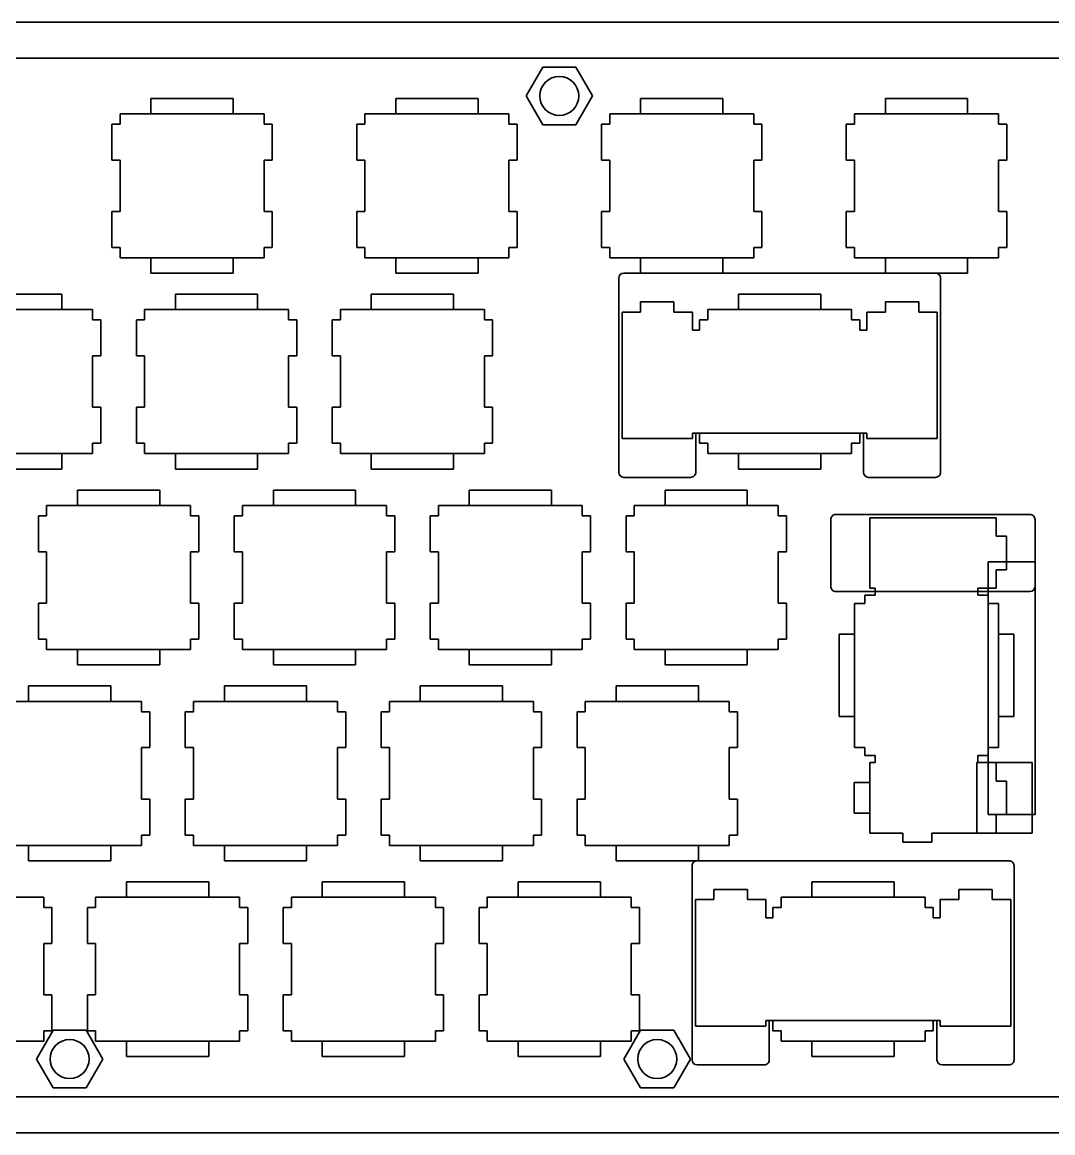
# Model space of a CAD drawing. Extents: x 27 to 393, y 94 to 203.
# Drawn here: x 219.7 to 319.9, y 94.5 to 202.5 of the extents above; entities that cross this region are included whole.
import ezdxf

# ---------------------------------------------------------------- set-up
doc = ezdxf.new("R2010")
doc.units = 0

msp = doc.modelspace()

# ---------------------------------------------------------------- linework, layer by layer
at = {"color": 7, "lineweight": 35}
for p, q in [((31.406002, 202.5065), (388.593994, 202.5065)), ((389.093994, 199.0065), (30.906002, 199.0065)), ((308.498993, 178.100494), (278.187012, 178.100494)), ((313.637054, 125.444504), (313.637054, 150.018707)), ((318.179993, 125.444504), (318.179993, 150.018707)), ((315.643005, 120.9505), (285.330994, 120.9505)), ((30.906002, 97.9935), (389.093994, 97.9935)), ((388.593994, 94.4935), (213.317001, 94.4935))]:
    msp.add_line(p, q, dxfattribs=at)
at = {"color": 7, "lineweight": 35, "ltscale": 0.080829}
for p, q in [((270.29541, 198.1315), (268.678833, 195.331497)), ((273.528564, 198.1315), (270.29541, 198.1315)), ((275.145172, 195.331497), (273.528564, 198.1315)), ((268.678833, 195.331497), (270.29541, 192.531494)), ((273.528564, 192.531494), (275.145172, 195.331497)), ((270.29541, 192.531494), (273.528564, 192.531494)), ((222.670425, 104.468498), (221.053848, 101.668503)), ((225.90358, 104.468498), (222.670425, 104.468498)), ((227.520172, 101.668503), (225.90358, 104.468498)), ((279.820404, 104.468498), (278.203827, 101.668503)), ((284.670166, 101.668503), (283.053589, 104.468498)), ((221.053848, 101.668503), (222.670425, 98.8685)), ((225.90358, 98.8685), (227.520172, 101.668503)), ((278.203827, 101.668503), (279.820404, 98.8685)), ((283.053589, 98.8685), (284.670166, 101.668503)), ((222.670425, 98.8685), (225.90358, 98.8685))]:
    msp.add_line(p, q, dxfattribs=at)
at = {"color": 7, "lineweight": 35, "ltscale": 0.2}
for p, q in [((232.193008, 195.100494), (240.193008, 195.100494)), ((256.005005, 195.100494), (264.005005, 195.100494)), ((303.628998, 195.100494), (311.628998, 195.100494)), ((240.193008, 178.100494), (232.193008, 178.100494)), ((264.005005, 178.100494), (256.005005, 178.100494)), ((311.628998, 178.100494), (303.628998, 178.100494)), ((215.524002, 176.050507), (223.524002, 176.050507)), ((234.574005, 176.050507), (242.574005, 176.050507)), ((253.624008, 176.050507), (261.623993, 176.050507)), ((289.343018, 176.050507), (297.343018, 176.050507)), ((234.574005, 174.550507), (242.574005, 174.550507)), ((253.624008, 174.550507), (261.623993, 174.550507)), ((215.524002, 160.550507), (223.524002, 160.550507)), ((234.574005, 160.550507), (242.574005, 160.550507)), ((253.624008, 160.550507), (261.623993, 160.550507)), ((223.524002, 159.050507), (215.524002, 159.050507)), ((242.574005, 159.050507), (234.574005, 159.050507)), ((261.623993, 159.050507), (253.624008, 159.050507)), ((297.343018, 159.050507), (289.343018, 159.050507)), ((225.050003, 157.000504), (233.050003, 157.000504)), ((244.100006, 157.000504), (252.100006, 157.000504)), ((263.149994, 157.000504), (271.149994, 157.000504)), ((282.200012, 157.000504), (290.200012, 157.000504)), ((225.050003, 155.500504), (233.050003, 155.500504)), ((244.100006, 155.500504), (252.100006, 155.500504)), ((263.149994, 155.500504), (271.149994, 155.500504)), ((282.200012, 155.500504), (290.200012, 155.500504)), ((299.130005, 134.975494), (299.130005, 142.975494)), ((225.050003, 141.500504), (233.050003, 141.500504)), ((244.100006, 141.500504), (252.100006, 141.500504)), ((263.149994, 141.500504), (271.149994, 141.500504)), ((282.200012, 141.500504), (290.200012, 141.500504)), ((233.050003, 140.000504), (225.050003, 140.000504)), ((252.100006, 140.000504), (244.100006, 140.000504)), ((271.149994, 140.000504), (263.149994, 140.000504)), ((290.200012, 140.000504), (282.200012, 140.000504)), ((220.287003, 137.9505), (228.287003, 137.9505)), ((239.337006, 137.9505), (247.337006, 137.9505)), ((258.386993, 137.9505), (266.386993, 137.9505)), ((277.437012, 137.9505), (285.437012, 137.9505)), ((220.287003, 136.4505), (228.287003, 136.4505)), ((239.337006, 136.4505), (247.337006, 136.4505)), ((258.386993, 136.4505), (266.386993, 136.4505)), ((277.437012, 136.4505), (285.437012, 136.4505)), ((220.287003, 122.4505), (228.287003, 122.4505)), ((239.337006, 122.4505), (247.337006, 122.4505)), ((258.386993, 122.4505), (266.386993, 122.4505)), ((228.287003, 120.9505), (220.287003, 120.9505)), ((247.337006, 120.9505), (239.337006, 120.9505)), ((266.386993, 120.9505), (258.386993, 120.9505)), ((285.437012, 120.9505), (277.437012, 120.9505)), ((229.812012, 118.900497), (237.812012, 118.900497)), ((248.862, 118.900497), (256.862, 118.900497)), ((267.911987, 118.900497), (275.911987, 118.900497)), ((296.487, 118.900497), (304.487, 118.900497)), ((229.812012, 117.400497), (237.812012, 117.400497)), ((248.862, 117.400497), (256.862, 117.400497)), ((267.911987, 117.400497), (275.911987, 117.400497)), ((229.812012, 103.400497), (237.812012, 103.400497)), ((248.862, 103.400497), (256.862, 103.400497)), ((267.911987, 103.400497), (275.911987, 103.400497)), ((237.812012, 101.900497), (229.812012, 101.900497)), ((256.862, 101.900497), (248.862, 101.900497)), ((275.911987, 101.900497), (267.911987, 101.900497)), ((304.487, 101.900497), (296.487, 101.900497))]:
    msp.add_line(p, q, dxfattribs=at)
at = {"color": 7, "lineweight": 35, "ltscale": 0.0375}
for p, q in [((232.193008, 195.100494), (232.193008, 193.600494)), ((240.193008, 195.100494), (240.193008, 193.600494)), ((256.005005, 195.100494), (256.005005, 193.600494)), ((264.005005, 195.100494), (264.005005, 193.600494)), ((279.816986, 195.100494), (279.816986, 193.600494)), ((287.817017, 195.100494), (287.817017, 193.600494)), ((303.628998, 195.100494), (303.628998, 193.600494)), ((311.628998, 195.100494), (311.628998, 193.600494)), ((232.193008, 178.100494), (232.193008, 179.600494)), ((240.193008, 178.100494), (240.193008, 179.600494)), ((256.005005, 178.100494), (256.005005, 179.600494)), ((264.005005, 178.100494), (264.005005, 179.600494)), ((279.816986, 178.100494), (279.816986, 179.600494)), ((287.817017, 178.100494), (287.817017, 179.600494)), ((303.628998, 178.100494), (303.628998, 179.600494)), ((311.628998, 178.100494), (311.628998, 179.600494)), ((223.524002, 176.050507), (223.524002, 174.550507)), ((234.574005, 176.050507), (234.574005, 174.550507)), ((242.574005, 176.050507), (242.574005, 174.550507)), ((253.624008, 176.050507), (253.624008, 174.550507)), ((261.623993, 176.050507), (261.623993, 174.550507)), ((289.343018, 176.050507), (289.343018, 174.550507)), ((297.343018, 174.550507), (297.343018, 176.050507)), ((223.524002, 159.050507), (223.524002, 160.550507)), ((234.574005, 159.050507), (234.574005, 160.550507)), ((242.574005, 159.050507), (242.574005, 160.550507)), ((253.624008, 159.050507), (253.624008, 160.550507)), ((261.623993, 159.050507), (261.623993, 160.550507)), ((289.343018, 159.050507), (289.343018, 160.550507)), ((297.343018, 159.050507), (297.343018, 160.550507)), ((225.050003, 157.000504), (225.050003, 155.500504)), ((233.050003, 157.000504), (233.050003, 155.500504)), ((244.100006, 157.000504), (244.100006, 155.500504)), ((252.100006, 157.000504), (252.100006, 155.500504)), ((263.149994, 157.000504), (263.149994, 155.500504)), ((271.149994, 157.000504), (271.149994, 155.500504)), ((282.200012, 157.000504), (282.200012, 155.500504)), ((290.200012, 157.000504), (290.200012, 155.500504)), ((300.630005, 142.975494), (299.130005, 142.975494)), ((314.630005, 142.975494), (316.130005, 142.975494)), ((225.050003, 140.000504), (225.050003, 141.500504)), ((233.050003, 140.000504), (233.050003, 141.500504)), ((244.100006, 140.000504), (244.100006, 141.500504)), ((252.100006, 140.000504), (252.100006, 141.500504)), ((263.149994, 140.000504), (263.149994, 141.500504)), ((271.149994, 140.000504), (271.149994, 141.500504)), ((282.200012, 140.000504), (282.200012, 141.500504)), ((290.200012, 140.000504), (290.200012, 141.500504)), ((220.287003, 137.9505), (220.287003, 136.4505)), ((228.287003, 137.9505), (228.287003, 136.4505)), ((239.337006, 137.9505), (239.337006, 136.4505)), ((247.337006, 137.9505), (247.337006, 136.4505)), ((258.386993, 137.9505), (258.386993, 136.4505)), ((266.386993, 137.9505), (266.386993, 136.4505)), ((277.437012, 137.9505), (277.437012, 136.4505)), ((285.437012, 137.9505), (285.437012, 136.4505)), ((300.630005, 134.975494), (299.130005, 134.975494)), ((314.630005, 134.975494), (316.130005, 134.975494)), ((300.600006, 128.569504), (302.100006, 128.569504)), ((302.100006, 125.569504), (300.600006, 125.569504)), ((220.287003, 120.9505), (220.287003, 122.4505)), ((228.287003, 120.9505), (228.287003, 122.4505)), ((239.337006, 120.9505), (239.337006, 122.4505)), ((247.337006, 120.9505), (247.337006, 122.4505)), ((258.386993, 120.9505), (258.386993, 122.4505)), ((266.386993, 120.9505), (266.386993, 122.4505)), ((277.437012, 120.9505), (277.437012, 122.4505)), ((285.437012, 120.9505), (285.437012, 122.4505)), ((229.812012, 118.900497), (229.812012, 117.400497)), ((237.812012, 118.900497), (237.812012, 117.400497)), ((248.862, 118.900497), (248.862, 117.400497)), ((256.862, 118.900497), (256.862, 117.400497)), ((267.911987, 118.900497), (267.911987, 117.400497)), ((275.911987, 118.900497), (275.911987, 117.400497)), ((296.487, 118.900497), (296.487, 117.400497)), ((304.487, 117.400497), (304.487, 118.900497)), ((229.812012, 101.900497), (229.812012, 103.400497)), ((237.812012, 101.900497), (237.812012, 103.400497)), ((248.862, 101.900497), (248.862, 103.400497)), ((256.862, 101.900497), (256.862, 103.400497)), ((267.911987, 101.900497), (267.911987, 103.400497)), ((275.911987, 101.900497), (275.911987, 103.400497)), ((296.487, 101.900497), (296.487, 103.400497)), ((304.487, 101.900497), (304.487, 103.400497))]:
    msp.add_line(p, q, dxfattribs=at)
at = {"color": 7, "lineweight": 35, "ltscale": 0.200001}
for p, q in [((279.816986, 195.100494), (287.817017, 195.100494)), ((287.817017, 178.100494), (279.816986, 178.100494))]:
    msp.add_line(p, q, dxfattribs=at)
at = {"color": 7, "lineweight": 35, "ltscale": 0.35}
for p, q in [((229.193008, 193.600494), (243.193008, 193.600494)), ((267.005005, 193.600494), (253.005005, 193.600494)), ((300.628998, 193.600494), (314.628998, 193.600494)), ((229.193008, 179.600494), (243.193008, 179.600494)), ((267.005005, 179.600494), (253.005005, 179.600494)), ((314.628998, 179.600494), (300.628998, 179.600494)), ((212.524002, 174.550507), (226.524002, 174.550507)), ((300.630005, 145.975494), (300.630005, 131.975494)), ((288.437012, 122.4505), (274.437012, 122.4505)), ((307.487, 117.400497), (293.487, 117.400497)), ((307.487, 103.400497), (293.487, 103.400497))]:
    msp.add_line(p, q, dxfattribs=at)
at = {"color": 7, "lineweight": 35, "ltscale": 0.025}
for p, q in [((229.193008, 193.600494), (229.193008, 192.600494)), ((243.193008, 193.600494), (243.193008, 192.600494)), ((253.005005, 193.600494), (253.005005, 192.600494)), ((267.005005, 193.600494), (267.005005, 192.600494)), ((276.816986, 193.600494), (276.816986, 192.600494)), ((290.817017, 193.600494), (290.817017, 192.600494)), ((300.628998, 193.600494), (300.628998, 192.600494)), ((314.628998, 193.600494), (314.628998, 192.600494)), ((229.193008, 179.600494), (229.193008, 180.600494)), ((243.193008, 179.600494), (243.193008, 180.600494)), ((253.005005, 179.600494), (253.005005, 180.600494)), ((267.005005, 179.600494), (267.005005, 180.600494)), ((276.816986, 179.600494), (276.816986, 180.600494)), ((290.817017, 179.600494), (290.817017, 180.600494)), ((300.628998, 179.600494), (300.628998, 180.600494)), ((314.628998, 179.600494), (314.628998, 180.600494)), ((226.524002, 174.550507), (226.524002, 173.550507)), ((231.574005, 174.550507), (231.574005, 173.550507)), ((245.574005, 174.550507), (245.574005, 173.550507)), ((250.624008, 174.550507), (250.624008, 173.550507)), ((264.623993, 174.550507), (264.623993, 173.550507)), ((286.342987, 174.550507), (286.342987, 173.550507)), ((300.343018, 173.550507), (300.343018, 174.550507)), ((285.542999, 172.550507), (285.542999, 173.550507)), ((301.143005, 172.550507), (301.143005, 173.550507)), ((285.542999, 161.550507), (285.542999, 162.550507)), ((301.143005, 161.550507), (301.143005, 162.550507)), ((226.524002, 160.550507), (226.524002, 161.550507)), ((231.574005, 160.550507), (231.574005, 161.550507)), ((245.574005, 160.550507), (245.574005, 161.550507)), ((250.624008, 160.550507), (250.624008, 161.550507)), ((264.623993, 160.550507), (264.623993, 161.550507)), ((286.342987, 160.550507), (286.342987, 161.550507)), ((300.343018, 160.550507), (300.343018, 161.550507)), ((222.050003, 155.500504), (222.050003, 154.500504)), ((236.050003, 155.500504), (236.050003, 154.500504)), ((241.100006, 155.500504), (241.100006, 154.500504)), ((255.100006, 155.500504), (255.100006, 154.500504)), ((260.149994, 155.500504), (260.149994, 154.500504)), ((274.149994, 155.500504), (274.149994, 154.500504)), ((279.200012, 155.500504), (279.200012, 154.500504)), ((293.200012, 155.500504), (293.200012, 154.500504)), ((300.630005, 145.975494), (301.630005, 145.975494)), ((301.630005, 146.775497), (302.630005, 146.775497)), ((312.630005, 146.775497), (313.630005, 146.775497)), ((314.630005, 145.975494), (313.630005, 145.975494)), ((222.050003, 141.500504), (222.050003, 142.500504)), ((236.050003, 141.500504), (236.050003, 142.500504)), ((241.100006, 141.500504), (241.100006, 142.500504)), ((255.100006, 141.500504), (255.100006, 142.500504)), ((260.149994, 141.500504), (260.149994, 142.500504)), ((274.149994, 141.500504), (274.149994, 142.500504)), ((279.200012, 141.500504), (279.200012, 142.500504)), ((293.200012, 141.500504), (293.200012, 142.500504)), ((231.287003, 136.4505), (231.287003, 135.4505)), ((236.337006, 136.4505), (236.337006, 135.4505)), ((250.337006, 136.4505), (250.337006, 135.4505)), ((255.387009, 136.4505), (255.387009, 135.4505)), ((269.386993, 136.4505), (269.386993, 135.4505)), ((274.437012, 136.4505), (274.437012, 135.4505)), ((288.437012, 136.4505), (288.437012, 135.4505)), ((300.630005, 131.975494), (301.630005, 131.975494)), ((313.630005, 131.975494), (314.630005, 131.975494)), ((301.630005, 131.175507), (302.630005, 131.175507)), ((312.630005, 131.175507), (313.630005, 131.175507)), ((231.287003, 122.4505), (231.287003, 123.4505)), ((236.337006, 122.4505), (236.337006, 123.4505)), ((250.337006, 122.4505), (250.337006, 123.4505)), ((255.387009, 122.4505), (255.387009, 123.4505)), ((269.386993, 122.4505), (269.386993, 123.4505)), ((274.437012, 122.4505), (274.437012, 123.4505)), ((288.437012, 122.4505), (288.437012, 123.4505)), ((221.762009, 117.400497), (221.762009, 116.400497)), ((226.812012, 117.400497), (226.812012, 116.400497)), ((240.812012, 117.400497), (240.812012, 116.400497)), ((245.862, 117.400497), (245.862, 116.400497)), ((259.862, 117.400497), (259.862, 116.400497)), ((264.911987, 117.400497), (264.911987, 116.400497)), ((278.911987, 117.400497), (278.911987, 116.400497)), ((293.487, 117.400497), (293.487, 116.400497)), ((307.487, 116.400497), (307.487, 117.400497)), ((292.687012, 115.400497), (292.687012, 116.400497)), ((308.287018, 115.400497), (308.287018, 116.400497)), ((292.687012, 104.400497), (292.687012, 105.400497)), ((308.287018, 104.400497), (308.287018, 105.400497)), ((221.762009, 103.400497), (221.762009, 104.400497)), ((226.812012, 103.400497), (226.812012, 104.400497)), ((240.812012, 103.400497), (240.812012, 104.400497)), ((245.862, 103.400497), (245.862, 104.400497)), ((259.862, 103.400497), (259.862, 104.400497)), ((264.911987, 103.400497), (264.911987, 104.400497)), ((278.911987, 103.400497), (278.911987, 104.400497)), ((293.487, 103.400497), (293.487, 104.400497)), ((307.487, 103.400497), (307.487, 104.400497))]:
    msp.add_line(p, q, dxfattribs=at)
at = {"color": 7, "lineweight": 35, "ltscale": 0.350001}
for p, q in [((276.816986, 193.600494), (290.817017, 193.600494)), ((290.817017, 179.600494), (276.816986, 179.600494)), ((300.343018, 174.550507), (286.342987, 174.550507)), ((300.343018, 160.550507), (286.342987, 160.550507))]:
    msp.add_line(p, q, dxfattribs=at)
at = {"color": 7, "lineweight": 35, "ltscale": 0.02}
for p, q in [((229.193008, 192.600494), (228.393005, 192.600494)), ((243.193008, 192.600494), (243.993011, 192.600494)), ((253.005005, 192.600494), (252.205002, 192.600494)), ((267.005005, 192.600494), (267.804993, 192.600494)), ((276.816986, 192.600494), (276.016998, 192.600494)), ((290.817017, 192.600494), (291.617004, 192.600494)), ((300.628998, 192.600494), (299.82901, 192.600494)), ((314.628998, 192.600494), (315.429016, 192.600494)), ((228.393005, 189.100494), (229.193008, 189.100494)), ((243.993011, 189.100494), (243.193008, 189.100494)), ((252.205002, 189.100494), (253.005005, 189.100494)), ((267.804993, 189.100494), (267.005005, 189.100494)), ((276.016998, 189.100494), (276.816986, 189.100494)), ((291.617004, 189.100494), (290.817017, 189.100494)), ((299.82901, 189.100494), (300.628998, 189.100494)), ((315.429016, 189.100494), (314.628998, 189.100494)), ((228.393005, 184.100494), (229.193008, 184.100494)), ((243.993011, 184.100494), (243.193008, 184.100494)), ((252.205002, 184.100494), (253.005005, 184.100494)), ((267.804993, 184.100494), (267.005005, 184.100494)), ((276.016998, 184.100494), (276.816986, 184.100494)), ((291.617004, 184.100494), (290.817017, 184.100494)), ((299.82901, 184.100494), (300.628998, 184.100494)), ((315.429016, 184.100494), (314.628998, 184.100494)), ((229.193008, 180.600494), (228.393005, 180.600494)), ((243.193008, 180.600494), (243.993011, 180.600494)), ((253.005005, 180.600494), (252.205002, 180.600494)), ((267.005005, 180.600494), (267.804993, 180.600494)), ((276.816986, 180.600494), (276.016998, 180.600494)), ((290.817017, 180.600494), (291.617004, 180.600494)), ((300.628998, 180.600494), (299.82901, 180.600494)), ((314.628998, 180.600494), (315.429016, 180.600494)), ((226.524002, 173.550507), (227.324005, 173.550507)), ((231.574005, 173.550507), (230.774002, 173.550507)), ((245.574005, 173.550507), (246.374008, 173.550507)), ((250.624008, 173.550507), (249.824005, 173.550507)), ((264.623993, 173.550507), (265.424011, 173.550507)), ((286.342987, 173.550507), (285.542999, 173.550507)), ((301.143005, 173.550507), (300.343018, 173.550507)), ((227.324005, 170.050507), (226.524002, 170.050507)), ((230.774002, 170.050507), (231.574005, 170.050507)), ((246.374008, 170.050507), (245.574005, 170.050507)), ((249.824005, 170.050507), (250.624008, 170.050507)), ((265.424011, 170.050507), (264.623993, 170.050507)), ((227.324005, 165.050507), (226.524002, 165.050507)), ((230.774002, 165.050507), (231.574005, 165.050507)), ((246.374008, 165.050507), (245.574005, 165.050507)), ((249.824005, 165.050507), (250.624008, 165.050507)), ((265.424011, 165.050507), (264.623993, 165.050507)), ((226.524002, 161.550507), (227.324005, 161.550507)), ((231.574005, 161.550507), (230.774002, 161.550507)), ((245.574005, 161.550507), (246.374008, 161.550507)), ((250.624008, 161.550507), (249.824005, 161.550507)), ((264.623993, 161.550507), (265.424011, 161.550507)), ((286.342987, 161.550507), (285.542999, 161.550507)), ((300.343018, 161.550507), (301.143005, 161.550507)), ((222.050003, 154.500504), (221.25, 154.500504)), ((236.050003, 154.500504), (236.850006, 154.500504)), ((241.100006, 154.500504), (240.300003, 154.500504)), ((255.100006, 154.500504), (255.900009, 154.500504)), ((260.149994, 154.500504), (259.350006, 154.500504)), ((274.149994, 154.500504), (274.950012, 154.500504)), ((279.200012, 154.500504), (278.399994, 154.500504)), ((293.200012, 154.500504), (294, 154.500504)), ((221.25, 151.000504), (222.050003, 151.000504)), ((236.850006, 151.000504), (236.050003, 151.000504)), ((240.300003, 151.000504), (241.100006, 151.000504)), ((255.900009, 151.000504), (255.100006, 151.000504)), ((259.350006, 151.000504), (260.149994, 151.000504)), ((274.950012, 151.000504), (274.149994, 151.000504)), ((278.399994, 151.000504), (279.200012, 151.000504)), ((294, 151.000504), (293.200012, 151.000504)), ((221.25, 146.000504), (222.050003, 146.000504)), ((236.850006, 146.000504), (236.050003, 146.000504)), ((240.300003, 146.000504), (241.100006, 146.000504)), ((255.900009, 146.000504), (255.100006, 146.000504)), ((259.350006, 146.000504), (260.149994, 146.000504)), ((274.950012, 146.000504), (274.149994, 146.000504)), ((278.399994, 146.000504), (279.200012, 146.000504)), ((294, 146.000504), (293.200012, 146.000504)), ((301.630005, 145.975494), (301.630005, 146.775497)), ((313.630005, 145.975494), (313.630005, 146.775497)), ((222.050003, 142.500504), (221.25, 142.500504)), ((236.050003, 142.500504), (236.850006, 142.500504)), ((241.100006, 142.500504), (240.300003, 142.500504)), ((255.100006, 142.500504), (255.900009, 142.500504)), ((260.149994, 142.500504), (259.350006, 142.500504)), ((274.149994, 142.500504), (274.950012, 142.500504)), ((279.200012, 142.500504), (278.399994, 142.500504)), ((293.200012, 142.500504), (294, 142.500504)), ((231.287003, 135.4505), (232.087006, 135.4505)), ((236.337006, 135.4505), (235.537003, 135.4505)), ((250.337006, 135.4505), (251.137009, 135.4505)), ((255.387009, 135.4505), (254.587006, 135.4505)), ((269.386993, 135.4505), (270.187012, 135.4505)), ((274.437012, 135.4505), (273.636993, 135.4505)), ((288.437012, 135.4505), (289.237, 135.4505)), ((232.087006, 131.9505), (231.287003, 131.9505)), ((235.537003, 131.9505), (236.337006, 131.9505)), ((251.137009, 131.9505), (250.337006, 131.9505)), ((254.587006, 131.9505), (255.387009, 131.9505)), ((270.187012, 131.9505), (269.386993, 131.9505)), ((273.636993, 131.9505), (274.437012, 131.9505)), ((289.237, 131.9505), (288.437012, 131.9505)), ((301.630005, 131.975494), (301.630005, 131.175507)), ((313.630005, 131.175507), (313.630005, 131.975494)), ((232.087006, 126.9505), (231.287003, 126.9505)), ((235.537003, 126.9505), (236.337006, 126.9505)), ((251.137009, 126.9505), (250.337006, 126.9505)), ((254.587006, 126.9505), (255.387009, 126.9505)), ((270.187012, 126.9505), (269.386993, 126.9505)), ((273.636993, 126.9505), (274.437012, 126.9505)), ((289.237, 126.9505), (288.437012, 126.9505)), ((231.287003, 123.4505), (232.087006, 123.4505)), ((236.337006, 123.4505), (235.537003, 123.4505)), ((250.337006, 123.4505), (251.137009, 123.4505)), ((255.387009, 123.4505), (254.587006, 123.4505)), ((269.386993, 123.4505), (270.187012, 123.4505)), ((274.437012, 123.4505), (273.636993, 123.4505)), ((288.437012, 123.4505), (289.237, 123.4505)), ((221.762009, 116.400497), (222.562012, 116.400497)), ((226.812012, 116.400497), (226.012009, 116.400497)), ((240.812012, 116.400497), (241.612, 116.400497)), ((245.862, 116.400497), (245.062012, 116.400497)), ((259.862, 116.400497), (260.661987, 116.400497)), ((264.911987, 116.400497), (264.112, 116.400497)), ((278.911987, 116.400497), (279.712006, 116.400497)), ((293.487, 116.400497), (292.687012, 116.400497)), ((308.287018, 116.400497), (307.487, 116.400497)), ((222.562012, 112.900497), (221.762009, 112.900497)), ((226.012009, 112.900497), (226.812012, 112.900497)), ((241.612, 112.900497), (240.812012, 112.900497)), ((245.062012, 112.900497), (245.862, 112.900497)), ((260.661987, 112.900497), (259.862, 112.900497)), ((264.112, 112.900497), (264.911987, 112.900497)), ((279.712006, 112.900497), (278.911987, 112.900497)), ((222.562012, 107.900497), (221.762009, 107.900497)), ((226.012009, 107.900497), (226.812012, 107.900497)), ((241.612, 107.900497), (240.812012, 107.900497)), ((245.062012, 107.900497), (245.862, 107.900497)), ((260.661987, 107.900497), (259.862, 107.900497)), ((264.112, 107.900497), (264.911987, 107.900497)), ((279.712006, 107.900497), (278.911987, 107.900497)), ((221.762009, 104.400497), (222.562012, 104.400497)), ((226.812012, 104.400497), (226.012009, 104.400497)), ((240.812012, 104.400497), (241.612, 104.400497)), ((245.862, 104.400497), (245.062012, 104.400497)), ((259.862, 104.400497), (260.661987, 104.400497)), ((264.911987, 104.400497), (264.112, 104.400497)), ((278.911987, 104.400497), (279.712006, 104.400497)), ((293.487, 104.400497), (292.687012, 104.400497)), ((307.487, 104.400497), (308.287018, 104.400497))]:
    msp.add_line(p, q, dxfattribs=at)
at = {"color": 7, "lineweight": 35, "ltscale": 0.0875}
for p, q in [((228.393005, 192.600494), (228.393005, 189.100494)), ((243.993011, 192.600494), (243.993011, 189.100494)), ((252.205002, 192.600494), (252.205002, 189.100494)), ((267.804993, 192.600494), (267.804993, 189.100494)), ((276.016998, 192.600494), (276.016998, 189.100494)), ((291.617004, 192.600494), (291.617004, 189.100494)), ((299.82901, 192.600494), (299.82901, 189.100494)), ((315.429016, 192.600494), (315.429016, 189.100494)), ((228.393005, 180.600494), (228.393005, 184.100494)), ((243.993011, 180.600494), (243.993011, 184.100494)), ((252.205002, 180.600494), (252.205002, 184.100494)), ((267.804993, 180.600494), (267.804993, 184.100494)), ((276.016998, 180.600494), (276.016998, 184.100494)), ((291.617004, 180.600494), (291.617004, 184.100494)), ((299.82901, 180.600494), (299.82901, 184.100494)), ((315.429016, 180.600494), (315.429016, 184.100494)), ((227.324005, 173.550507), (227.324005, 170.050507)), ((230.774002, 173.550507), (230.774002, 170.050507)), ((246.374008, 173.550507), (246.374008, 170.050507)), ((249.824005, 173.550507), (249.824005, 170.050507)), ((265.424011, 173.550507), (265.424011, 170.050507)), ((227.324005, 161.550507), (227.324005, 165.050507)), ((230.774002, 161.550507), (230.774002, 165.050507)), ((246.374008, 161.550507), (246.374008, 165.050507)), ((249.824005, 161.550507), (249.824005, 165.050507)), ((265.424011, 161.550507), (265.424011, 165.050507)), ((221.25, 154.500504), (221.25, 151.000504)), ((236.850006, 154.500504), (236.850006, 151.000504)), ((240.300003, 154.500504), (240.300003, 151.000504)), ((255.900009, 154.500504), (255.900009, 151.000504)), ((259.350006, 154.500504), (259.350006, 151.000504)), ((274.950012, 154.500504), (274.950012, 151.000504)), ((278.399994, 154.500504), (278.399994, 151.000504)), ((294, 154.500504), (294, 151.000504)), ((221.25, 142.500504), (221.25, 146.000504)), ((236.850006, 142.500504), (236.850006, 146.000504)), ((240.300003, 142.500504), (240.300003, 146.000504)), ((255.900009, 142.500504), (255.900009, 146.000504)), ((259.350006, 142.500504), (259.350006, 146.000504)), ((274.950012, 142.500504), (274.950012, 146.000504)), ((278.399994, 142.500504), (278.399994, 146.000504)), ((294, 142.500504), (294, 146.000504)), ((232.087006, 135.4505), (232.087006, 131.9505)), ((235.537003, 135.4505), (235.537003, 131.9505)), ((251.137009, 135.4505), (251.137009, 131.9505)), ((254.587006, 135.4505), (254.587006, 131.9505)), ((270.187012, 135.4505), (270.187012, 131.9505)), ((273.636993, 135.4505), (273.636993, 131.9505)), ((289.237, 135.4505), (289.237, 131.9505)), ((232.087006, 123.4505), (232.087006, 126.9505)), ((235.537003, 123.4505), (235.537003, 126.9505)), ((251.137009, 123.4505), (251.137009, 126.9505)), ((254.587006, 123.4505), (254.587006, 126.9505)), ((270.187012, 123.4505), (270.187012, 126.9505)), ((273.636993, 123.4505), (273.636993, 126.9505)), ((289.237, 123.4505), (289.237, 126.9505)), ((222.562012, 116.400497), (222.562012, 112.900497)), ((226.012009, 116.400497), (226.012009, 112.900497)), ((241.612, 116.400497), (241.612, 112.900497)), ((245.062012, 116.400497), (245.062012, 112.900497)), ((260.661987, 116.400497), (260.661987, 112.900497)), ((264.112, 116.400497), (264.112, 112.900497)), ((279.712006, 116.400497), (279.712006, 112.900497)), ((222.562012, 104.400497), (222.562012, 107.900497)), ((226.012009, 104.400497), (226.012009, 107.900497)), ((241.612, 104.400497), (241.612, 107.900497)), ((245.062012, 104.400497), (245.062012, 107.900497)), ((260.661987, 104.400497), (260.661987, 107.900497)), ((264.112, 104.400497), (264.112, 107.900497)), ((279.712006, 104.400497), (279.712006, 107.900497))]:
    msp.add_line(p, q, dxfattribs=at)
at = {"color": 7, "lineweight": 35, "ltscale": 0.125}
for p, q in [((229.193008, 184.100494), (229.193008, 189.100494)), ((243.193008, 189.100494), (243.193008, 184.100494)), ((253.005005, 184.100494), (253.005005, 189.100494)), ((267.005005, 189.100494), (267.005005, 184.100494)), ((276.816986, 184.100494), (276.816986, 189.100494)), ((290.817017, 189.100494), (290.817017, 184.100494)), ((300.628998, 184.100494), (300.628998, 189.100494)), ((314.628998, 189.100494), (314.628998, 184.100494))]:
    msp.add_line(p, q, dxfattribs=at)
at = {"color": 7, "lineweight": 35, "ltscale": 0.4715}
for p, q in [((277.687012, 177.600494), (277.687012, 158.740509)), ((308.998993, 158.740509), (308.998993, 177.600494)), ((298.820007, 154.6315), (317.679993, 154.6315)), ((317.679993, 147.1315), (298.820007, 147.1315)), ((284.830994, 120.4505), (284.830994, 101.5905)), ((316.143005, 101.5905), (316.143005, 120.4505))]:
    msp.add_line(p, q, dxfattribs=at)
at = {"color": 7, "lineweight": 35, "ltscale": 0.0248}
for p, q in [((279.812012, 174.320496), (279.812012, 175.3125)), ((283.062012, 175.3125), (283.062012, 174.320496)), ((303.623993, 175.3125), (303.623993, 174.320496)), ((306.873993, 174.320496), (306.873993, 175.3125)), ((314.399994, 152.5065), (315.391998, 152.5065)), ((315.391998, 149.2565), (314.399994, 149.2565)), ((315.391998, 128.694504), (314.399994, 128.694504)), ((314.399994, 125.444504), (315.391998, 125.444504)), ((286.955994, 117.170502), (286.955994, 118.162498)), ((290.205994, 118.162498), (290.205994, 117.170502)), ((310.768005, 118.162498), (310.768005, 117.170502)), ((314.018005, 118.162498), (314.018005, 117.170502))]:
    msp.add_line(p, q, dxfattribs=at)
at = {"color": 7, "lineweight": 35, "ltscale": 0.08125}
for p, q in [((279.812012, 175.3125), (283.062012, 175.3125)), ((306.873993, 175.3125), (303.623993, 175.3125)), ((315.391998, 152.5065), (315.391998, 149.2565)), ((315.391998, 128.694504), (315.391998, 125.444504)), ((286.955994, 118.162498), (290.205994, 118.162498)), ((314.018005, 118.162498), (310.768005, 118.162498))]:
    msp.add_line(p, q, dxfattribs=at)
at = {"color": 7, "lineweight": 35, "ltscale": 0.075}
for p, q in [((231.574005, 174.550507), (234.574005, 174.550507)), ((242.574005, 174.550507), (245.574005, 174.550507)), ((250.624008, 174.550507), (253.624008, 174.550507)), ((261.623993, 174.550507), (264.623993, 174.550507)), ((223.524002, 160.550507), (226.524002, 160.550507)), ((231.574005, 160.550507), (234.574005, 160.550507)), ((242.574005, 160.550507), (245.574005, 160.550507)), ((250.624008, 160.550507), (253.624008, 160.550507)), ((261.623993, 160.550507), (264.623993, 160.550507)), ((222.050003, 155.500504), (225.050003, 155.500504)), ((233.050003, 155.500504), (236.050003, 155.500504)), ((241.100006, 155.500504), (244.100006, 155.500504)), ((252.100006, 155.500504), (255.100006, 155.500504)), ((260.149994, 155.500504), (263.149994, 155.500504)), ((271.149994, 155.500504), (274.149994, 155.500504)), ((279.200012, 155.500504), (282.200012, 155.500504)), ((290.200012, 155.500504), (293.200012, 155.500504)), ((314.630005, 142.975494), (314.630005, 145.975494)), ((222.050003, 141.500504), (225.050003, 141.500504)), ((233.050003, 141.500504), (236.050003, 141.500504)), ((241.100006, 141.500504), (244.100006, 141.500504)), ((252.100006, 141.500504), (255.100006, 141.500504)), ((260.149994, 141.500504), (263.149994, 141.500504)), ((271.149994, 141.500504), (274.149994, 141.500504)), ((279.200012, 141.500504), (282.200012, 141.500504)), ((290.200012, 141.500504), (293.200012, 141.500504)), ((217.287003, 136.4505), (220.287003, 136.4505)), ((228.287003, 136.4505), (231.287003, 136.4505)), ((236.337006, 136.4505), (239.337006, 136.4505)), ((247.337006, 136.4505), (250.337006, 136.4505)), ((255.387009, 136.4505), (258.386993, 136.4505)), ((266.386993, 136.4505), (269.386993, 136.4505)), ((274.437012, 136.4505), (277.437012, 136.4505)), ((285.437012, 136.4505), (288.437012, 136.4505)), ((314.630005, 131.975494), (314.630005, 134.975494)), ((300.600006, 128.569504), (300.600006, 125.569504)), ((217.287003, 122.4505), (220.287003, 122.4505)), ((228.287003, 122.4505), (231.287003, 122.4505)), ((236.337006, 122.4505), (239.337006, 122.4505)), ((247.337006, 122.4505), (250.337006, 122.4505)), ((255.387009, 122.4505), (258.386993, 122.4505)), ((266.386993, 122.4505), (269.386993, 122.4505)), ((218.762009, 117.400497), (221.762009, 117.400497)), ((226.812012, 117.400497), (229.812012, 117.400497)), ((237.812012, 117.400497), (240.812012, 117.400497)), ((245.862, 117.400497), (248.862, 117.400497)), ((256.862, 117.400497), (259.862, 117.400497)), ((264.911987, 117.400497), (267.911987, 117.400497)), ((275.911987, 117.400497), (278.911987, 117.400497)), ((218.762009, 103.400497), (221.762009, 103.400497)), ((226.812012, 103.400497), (229.812012, 103.400497)), ((237.812012, 103.400497), (240.812012, 103.400497)), ((245.862, 103.400497), (248.862, 103.400497)), ((256.862, 103.400497), (259.862, 103.400497)), ((264.911987, 103.400497), (267.911987, 103.400497)), ((275.911987, 103.400497), (278.911987, 103.400497))]:
    msp.add_line(p, q, dxfattribs=at)
at = {"color": 7, "lineweight": 35, "ltscale": 0.3075}
for p, q in [((278.011993, 162.020508), (278.011993, 174.320496)), ((308.674011, 162.020508), (308.674011, 174.320496))]:
    msp.add_line(p, q, dxfattribs=at)
at = {"color": 7, "lineweight": 35, "ltscale": 0.045}
for p, q in [((278.011993, 174.320496), (279.812012, 174.320496)), ((283.062012, 174.320496), (284.862, 174.320496)), ((301.824005, 174.320496), (303.623993, 174.320496)), ((306.873993, 174.320496), (308.674011, 174.320496)), ((314.399994, 154.306503), (314.399994, 152.5065)), ((314.399994, 149.2565), (314.399994, 147.456497)), ((314.399994, 130.494507), (314.399994, 128.694504)), ((314.399994, 123.644501), (314.399994, 125.444504)), ((317.899994, 123.644501), (317.899994, 125.444504)), ((285.156006, 117.170502), (286.955994, 117.170502)), ((290.205994, 117.170502), (292.006012, 117.170502)), ((308.968018, 117.170502), (310.768005, 117.170502)), ((314.018005, 117.170502), (315.817993, 117.170502))]:
    msp.add_line(p, q, dxfattribs=at)
at = {"color": 7, "lineweight": 35, "ltscale": 0.04425}
for p, q in [((284.862, 172.550507), (284.862, 174.320496)), ((301.824005, 172.550507), (301.824005, 174.320496)), ((314.399994, 147.456497), (312.630005, 147.456497)), ((314.399994, 130.494507), (312.630005, 130.494507)), ((292.006012, 115.400497), (292.006012, 117.170502)), ((308.968018, 115.400497), (308.968018, 117.170502))]:
    msp.add_line(p, q, dxfattribs=at)
at = {"color": 7, "lineweight": 35, "ltscale": 0.017025}
for p, q in [((284.862, 172.550507), (285.542999, 172.550507)), ((301.824005, 172.550507), (301.143005, 172.550507)), ((285.542999, 162.550507), (284.862, 162.550507)), ((301.143005, 162.550507), (301.824005, 162.550507)), ((302.630005, 147.456497), (302.630005, 146.775497)), ((312.630005, 147.456497), (312.630005, 146.775497)), ((302.630005, 131.175507), (302.630005, 130.494507)), ((312.630005, 130.494507), (312.630005, 131.175507)), ((292.006012, 115.400497), (292.687012, 115.400497)), ((308.968018, 115.400497), (308.287018, 115.400497)), ((292.687012, 105.400497), (292.006012, 105.400497)), ((308.968018, 105.400497), (308.287018, 105.400497))]:
    msp.add_line(p, q, dxfattribs=at)
at = {"color": 7, "lineweight": 35, "ltscale": 0.0625}
for p, q in [((226.524002, 170.050507), (226.524002, 167.550507)), ((231.574005, 170.050507), (231.574005, 167.550507)), ((245.574005, 170.050507), (245.574005, 167.550507)), ((250.624008, 170.050507), (250.624008, 167.550507)), ((264.623993, 170.050507), (264.623993, 167.550507)), ((226.524002, 165.050507), (226.524002, 167.550507)), ((231.574005, 165.050507), (231.574005, 167.550507)), ((245.574005, 165.050507), (245.574005, 167.550507)), ((250.624008, 165.050507), (250.624008, 167.550507)), ((264.623993, 165.050507), (264.623993, 167.550507)), ((222.050003, 151.000504), (222.050003, 148.500504)), ((236.050003, 151.000504), (236.050003, 148.500504)), ((241.100006, 151.000504), (241.100006, 148.500504)), ((255.100006, 151.000504), (255.100006, 148.500504)), ((260.149994, 151.000504), (260.149994, 148.500504)), ((274.149994, 151.000504), (274.149994, 148.500504)), ((279.200012, 151.000504), (279.200012, 148.500504)), ((293.200012, 151.000504), (293.200012, 148.500504)), ((222.050003, 146.000504), (222.050003, 148.500504)), ((236.050003, 146.000504), (236.050003, 148.500504)), ((241.100006, 146.000504), (241.100006, 148.500504)), ((255.100006, 146.000504), (255.100006, 148.500504)), ((260.149994, 146.000504), (260.149994, 148.500504)), ((274.149994, 146.000504), (274.149994, 148.500504)), ((279.200012, 146.000504), (279.200012, 148.500504)), ((293.200012, 146.000504), (293.200012, 148.500504)), ((231.287003, 131.9505), (231.287003, 129.4505)), ((236.337006, 131.9505), (236.337006, 129.4505)), ((250.337006, 131.9505), (250.337006, 129.4505)), ((255.387009, 131.9505), (255.387009, 129.4505)), ((269.386993, 131.9505), (269.386993, 129.4505)), ((274.437012, 131.9505), (274.437012, 129.4505)), ((288.437012, 131.9505), (288.437012, 129.4505)), ((231.287003, 126.9505), (231.287003, 129.4505)), ((236.337006, 126.9505), (236.337006, 129.4505)), ((250.337006, 126.9505), (250.337006, 129.4505)), ((255.387009, 126.9505), (255.387009, 129.4505)), ((269.386993, 126.9505), (269.386993, 129.4505)), ((274.437012, 126.9505), (274.437012, 129.4505)), ((288.437012, 126.9505), (288.437012, 129.4505)), ((221.762009, 112.900497), (221.762009, 110.400497)), ((226.812012, 112.900497), (226.812012, 110.400497)), ((240.812012, 112.900497), (240.812012, 110.400497)), ((245.862, 112.900497), (245.862, 110.400497)), ((259.862, 112.900497), (259.862, 110.400497)), ((264.911987, 112.900497), (264.911987, 110.400497)), ((278.911987, 112.900497), (278.911987, 110.400497)), ((221.762009, 107.900497), (221.762009, 110.400497)), ((226.812012, 107.900497), (226.812012, 110.400497)), ((240.812012, 107.900497), (240.812012, 110.400497)), ((245.862, 107.900497), (245.862, 110.400497)), ((259.862, 107.900497), (259.862, 110.400497)), ((264.911987, 107.900497), (264.911987, 110.400497)), ((278.911987, 107.900497), (278.911987, 110.400497))]:
    msp.add_line(p, q, dxfattribs=at)
at = {"color": 7, "lineweight": 35, "ltscale": 0.17125}
for p, q in [((278.011993, 162.020508), (284.862, 162.020508)), ((301.824005, 162.020508), (308.674011, 162.020508)), ((302.100006, 154.306503), (302.100006, 147.456497)), ((302.100006, 130.494507), (302.100006, 123.644501)), ((312.515015, 130.494507), (312.515015, 123.644501)), ((285.156006, 104.870499), (292.006012, 104.870499))]:
    msp.add_line(p, q, dxfattribs=at)
at = {"color": 7, "lineweight": 35, "ltscale": 0.01325}
for p, q in [((284.862, 162.550507), (284.862, 162.020508)), ((301.824005, 162.550507), (301.824005, 162.020508)), ((302.630005, 147.456497), (302.100006, 147.456497)), ((302.100006, 130.494507), (302.630005, 130.494507)), ((292.006012, 105.400497), (292.006012, 104.870499)), ((308.968018, 105.400497), (308.968018, 104.870499))]:
    msp.add_line(p, q, dxfattribs=at)
at = {"color": 7, "lineweight": 35, "ltscale": 0.4078}
for p, q in [((301.498993, 162.550507), (285.187012, 162.550507)), ((308.643005, 105.400497), (292.330994, 105.400497))]:
    msp.add_line(p, q, dxfattribs=at)
at = {"color": 7, "lineweight": 35, "ltscale": 0.09525}
for p, q in [((285.187012, 158.740509), (285.187012, 162.550507)), ((301.498993, 162.550507), (301.498993, 158.740509)), ((292.330994, 101.5905), (292.330994, 105.400497)), ((308.643005, 105.400497), (308.643005, 101.5905))]:
    msp.add_line(p, q, dxfattribs=at)
at = {"color": 7, "lineweight": 35, "ltscale": 0.1625}
for p, q in [((284.687012, 158.240509), (278.187012, 158.240509)), ((308.498993, 158.240509), (301.998993, 158.240509)), ((298.320007, 154.1315), (298.320007, 147.6315)), ((291.830994, 101.0905), (285.330994, 101.0905)), ((315.643005, 101.0905), (309.143005, 101.0905))]:
    msp.add_line(p, q, dxfattribs=at)
at = {"color": 7, "lineweight": 35, "ltscale": 0.08075}
for p, q in [((302.100006, 154.306503), (305.330017, 154.306503)), ((305.330017, 123.644501), (302.100006, 123.644501)), ((285.156006, 104.870499), (285.156006, 108.100502)), ((315.817993, 104.870499), (315.817993, 108.100502))]:
    msp.add_line(p, q, dxfattribs=at)
at = {"color": 7, "lineweight": 35, "ltscale": 0.07}
for p, q in [((305.330017, 154.306503), (308.130005, 154.306503)), ((305.330017, 122.769501), (308.130005, 122.769501)), ((285.156006, 108.100502), (285.156006, 110.900497)), ((315.817993, 108.100502), (315.817993, 110.900497))]:
    msp.add_line(p, q, dxfattribs=at)
at = {"color": 7, "lineweight": 35, "ltscale": 0.15675}
for p, q in [((308.130005, 154.306503), (314.399994, 154.306503)), ((308.130005, 123.644501), (314.399994, 123.644501)), ((285.156006, 110.900497), (285.156006, 117.170502)), ((315.817993, 110.900497), (315.817993, 117.170502))]:
    msp.add_line(p, q, dxfattribs=at)
at = {"color": 7, "lineweight": 35, "ltscale": 0.040625}
msp.add_line((318.179993, 152.5065), (318.179993, 154.1315), dxfattribs=at)
at = {"color": 7, "lineweight": 35, "ltscale": 0.121875}
msp.add_line((318.179993, 147.6315), (318.179993, 152.5065), dxfattribs=at)
at = {"color": 7, "lineweight": 35, "ltscale": 0.113573}
for p, q in [((313.637054, 150.018707), (318.179993, 150.018707)), ((318.179993, 125.444504), (313.637054, 125.444504))]:
    msp.add_line(p, q, dxfattribs=at)
at = {"color": 7, "lineweight": 35, "ltscale": 0.1}
for p, q in [((314.630005, 138.975494), (314.630005, 142.975494)), ((316.130005, 138.975494), (316.130005, 142.975494)), ((314.630005, 138.975494), (314.630005, 134.975494)), ((316.130005, 134.975494), (316.130005, 138.975494))]:
    msp.add_line(p, q, dxfattribs=at)
at = {"color": 7, "lineweight": 35, "ltscale": 0.134624}
for p, q in [((317.899994, 130.494507), (312.515015, 130.494507)), ((317.899994, 123.644501), (312.515015, 123.644501))]:
    msp.add_line(p, q, dxfattribs=at)
at = {"color": 7, "lineweight": 35, "ltscale": 0.12625}
msp.add_line((317.899994, 130.494507), (317.899994, 125.444504), dxfattribs=at)
at = {"color": 7, "lineweight": 35, "ltscale": 0.021875}
for p, q in [((305.330017, 123.644501), (305.330017, 122.769501)), ((308.130005, 122.769501), (308.130005, 123.644501))]:
    msp.add_line(p, q, dxfattribs=at)
at = {"color": 7, "lineweight": 35, "ltscale": 0.171249}
msp.add_line((308.968018, 104.870499), (315.817993, 104.870499), dxfattribs=at)
at = {"color": 7, "lineweight": 35, "ltscale": 0.08083}
for p, q in [((283.053589, 104.468498), (279.820404, 104.468498)), ((279.820404, 98.8685), (283.053589, 98.8685))]:
    msp.add_line(p, q, dxfattribs=at)
at = {"color": 7, "lineweight": 35}
for centre in [(271.911987, 195.331497), (224.287003, 101.668503), (281.437012, 101.668503)]:
    msp.add_circle(centre, 1.9, dxfattribs=at)
for centre, start, end in [((278.187012, 177.600494), 90.000003, 179.999995), ((308.498993, 177.600494), 0, 90.000003), ((278.187012, 158.740509), 180.000005, 269.999997), ((284.687012, 158.740509), 269.999997, 360), ((301.998993, 158.740509), 180.000005, 269.999997), ((308.498993, 158.740509), 269.999997, 360), ((298.820007, 154.1315), 90.000003, 180.000005), ((317.679993, 154.1315), 0, 90.000003), ((298.820007, 147.6315), 179.999995, 269.999997), ((317.679993, 147.6315), 269.999997, 357.137595), ((317.679993, 147.6315), 357.137595, 360), ((285.330994, 120.4505), 90.000003, 180.000005), ((315.643005, 120.4505), 0, 90.000003), ((285.330994, 101.5905), 180.000005, 269.999997), ((291.830994, 101.5905), 269.999997, 360), ((309.143005, 101.5905), 180.000005, 269.999997), ((315.643005, 101.5905), 269.999997, 360)]:
    msp.add_arc(centre, 0.5, start, end, dxfattribs=at)

doc.saveas('drawing.dxf')
